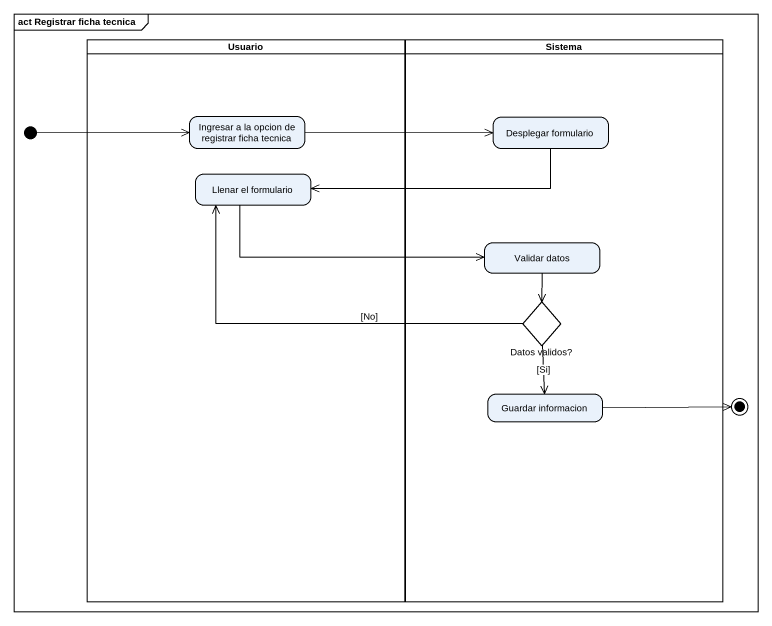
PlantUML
@startuml
mainframe act Registrar ficha tecnica
hide empty description
state Usuario <<partition>> {
  state "Ingresar a la opcion de registrar ficha tecnica" as Ingresar_a_la_opcion_de
  state "Llenar el formulario" as Llenar_el_formulario
}
state Sistema <<partition>> {
  state "Desplegar formulario" as Desplegar_formulario
  state "Validar datos" as Validar_datos
  state "Datos validos?" as Datos_validos <<choice>>
  state "Guardar informacion" as Guardar_informacion
}
state initial1 <<start>>
state final1 <<end>>
initial1 -right-> Ingresar_a_la_opcion_de
Ingresar_a_la_opcion_de -right-> Desplegar_formulario
Desplegar_formulario -left-> Llenar_el_formulario
Llenar_el_formulario -right-> Validar_datos
Validar_datos --> Datos_validos
Datos_validos -left-> Llenar_el_formulario : [No]
Datos_validos --> Guardar_informacion : [Si]
Guardar_informacion -right-> final1
@enduml
